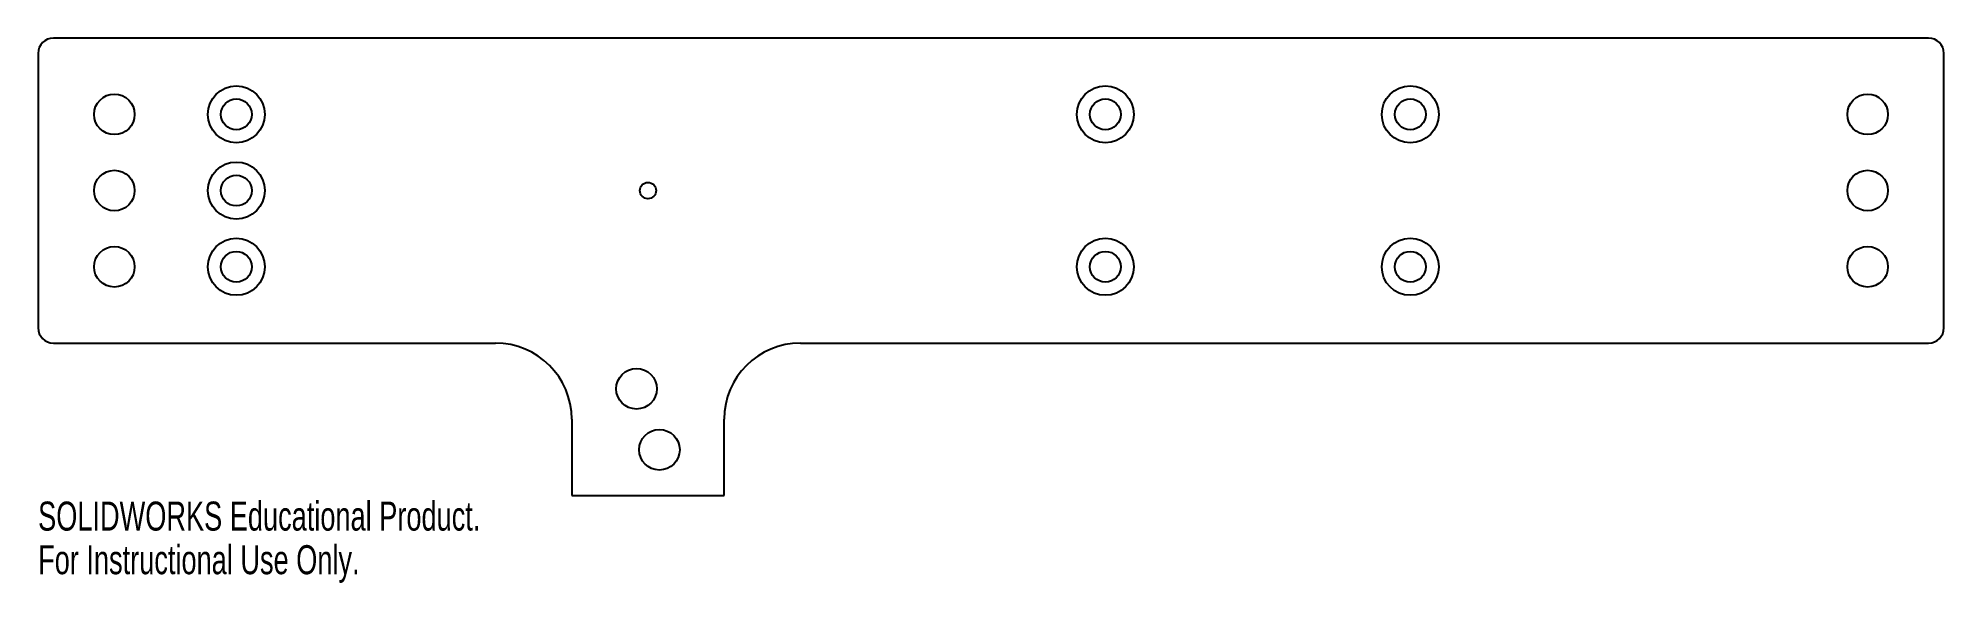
# Model space of a CAD drawing. Header units: inches. Extents: x -6.3 to 6.3, y -2.6 to 1.
import ezdxf

# ---------------------------------------------------------------- set-up
doc = ezdxf.new("R2010")
doc.units = ezdxf.units.IN
doc.header["$MEASUREMENT"] = 0
doc.styles.add('SLDTEXTSTYLE0', font='TXT', dxfattribs={"width": 0.7})

msp = doc.modelspace()

# ---------------------------------------------------------------- linework, layer by layer
at = {"color": 7, "linetype": 'Continuous', "lineweight": 25}
for p, q in [((-6.25, 0.9), (-6.25, -0.9)), ((6.15, 1), (-6.15, 1)), ((6.25, -0.9), (6.25, 0.9)), ((-6.15, -1), (-3.25, -1)), ((-1.25, -1), (6.15, -1)), ((-2.75, -1.5), (-2.75, -2)), ((-1.75, -2), (-1.75, -1.5)), ((-2.75, -2), (-1.75, -2))]:
    msp.add_line(p, q, dxfattribs=at)
for centre, radius in [((-5.75, 0.5), 0.133), ((-4.95, 0.5), 0.187), ((0.75, 0.5), 0.187), ((2.75, 0.5), 0.187), ((5.75, 0.5), 0.133), ((-4.95, 0.5), 0.101), ((0.75, 0.5), 0.101), ((2.75, 0.5), 0.101), ((-5.75, 0), 0.133), ((-4.95, 0), 0.187), ((5.75, 0), 0.133), ((-4.95, 0), 0.101), ((-2.25, 0), 0.0532), ((-5.75, -0.5), 0.133), ((-4.95, -0.5), 0.187), ((0.75, -0.5), 0.187), ((2.75, -0.5), 0.187), ((5.75, -0.5), 0.133), ((-4.95, -0.5), 0.101), ((0.75, -0.5), 0.101), ((2.75, -0.5), 0.101), ((-2.325, -1.3), 0.133), ((-2.175, -1.7), 0.133)]:
    msp.add_circle(centre, radius, dxfattribs=at)
for centre, radius, start, end in [((6.15, 0.9), 0.1, 0, 90), ((-6.15, 0.9), 0.1, 90, 180), ((-6.15, -0.9), 0.1, 180, 270), ((-3.25, -1.5), 0.5, 0, 90), ((-1.25, -1.5), 0.5, 90, 180), ((6.15, -0.9), 0.1, 270, 0)]:
    msp.add_arc(centre, radius, start, end, dxfattribs=at)

# ---------------------------------------------------------------- texts
at = {"color": 7, "linetype": 'Continuous', "char_height": 0.1903, "attachment_point": 1, "style": 'SLDTEXTSTYLE0'}
for s, insert in [('SOLIDWORKS Educational Product.', (-6.25, -2.04)), ('For Instructional Use Only.', (-6.25, -2.326))]:
    msp.add_mtext(s, dxfattribs=dict(at, insert=insert))

doc.saveas('drawing.dxf')
